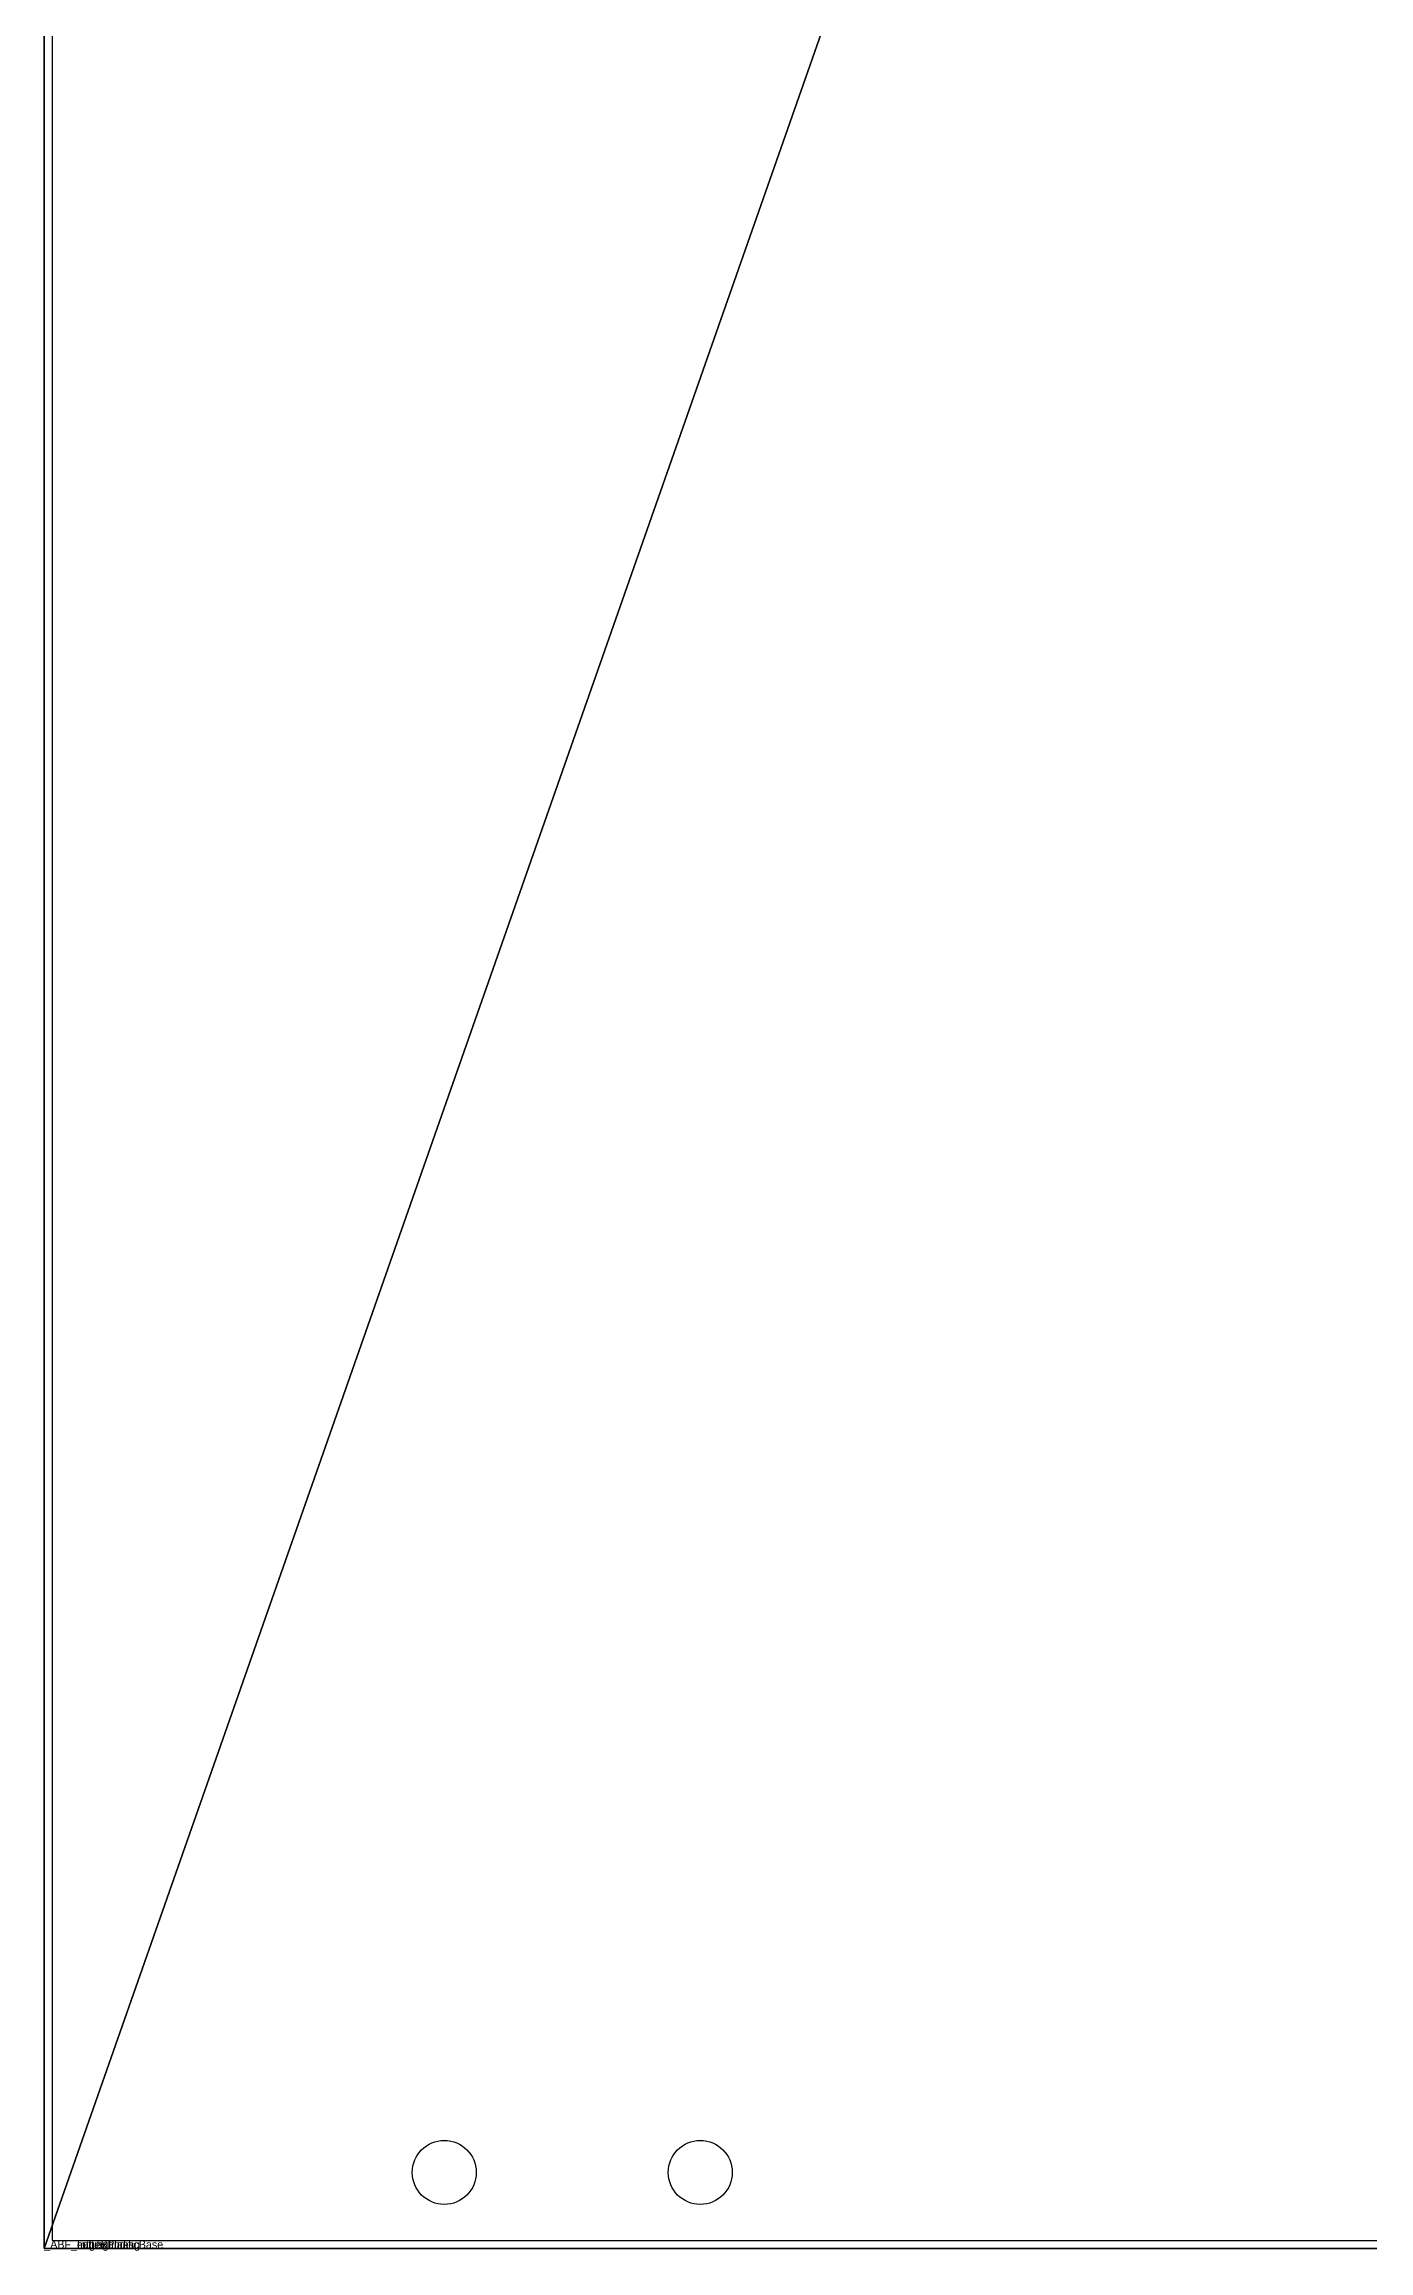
# Model space of a CAD drawing. Header units: millimetres. Extents: x -3498 to 36, y -676 to 1664.
# Drawn here: x -767.5 to -601.9, y -0.3 to 275.5 of the extents above; entities that cross this region are included whole.
import ezdxf

# ---------------------------------------------------------------- set-up
doc = ezdxf.new("R2010")
doc.units = ezdxf.units.MM
doc.header["$LTSCALE"] = 25.4
doc.layers.get('0').update_dxf_attribs({"true_color": 0xffffff})
for name, color, linetype, true_color in [('ABF_cuttingLines', 134, 'Continuous', 0x009987), ('ABF_edgeBanding', 252, 'Continuous', 0x777799), ('ABF_Label', 36, 'Continuous', 0x664400), ('DEPTH12-$38878', 34, 'Continuous', 0xaa4400), ('DEPTH13', 32, 'Continuous', 0xcc6600), ('DEPTH13_5-$89199', 172, 'Continuous', 0x0000cc)]:
    doc.layers.add(name, color=color, linetype=linetype, true_color=true_color)

# ---------------------------------------------------------------- blocks, each defined once
blk = doc.blocks.new('Group31#1')
at = {"layer": 'DEPTH12-$38878', "color": 0}
blk.add_circle((0, -9), 4, dxfattribs=at)
at = {"layer": 'DEPTH13', "color": 0}
blk.add_circle((32, -9), 4, dxfattribs=at)
blk = doc.blocks.new('Group35#1')
at = {"layer": 'DEPTH12-$38878', "color": 0}
blk.add_circle((0, -9), 4, dxfattribs=at)
at = {"layer": 'DEPTH13', "color": 0}
blk.add_circle((-32, -9), 4, dxfattribs=at)
blk = doc.blocks.new('Group47#1')
blk = doc.blocks.new('Group51#1')
blk = doc.blocks.new('Group83#1')
blk = doc.blocks.new('Group87#1')
blk = doc.blocks.new('Group91#1')
blk = doc.blocks.new('Group95#1')
blk = doc.blocks.new('Group99#1')
at = {"layer": 'DEPTH12-$38878', "color": 0}
blk.add_circle((-9, 0), 4, dxfattribs=at)
at = {"layer": 'DEPTH13_5-$89199', "color": 0}
blk.add_circle((-9, 32), 5, dxfattribs=at)
blk = doc.blocks.new('Group205#1')
blk = doc.blocks.new('Group215#1')
at = {"layer": 'ABF_cuttingLines', "color": 0}
blk.add_polyline3d([(399, 1, 0), (399, 1139, 0), (1, 1139, 0), (1, 1, 0), (399, 1, 0)], close=True, dxfattribs=at)
blk = doc.blocks.new('Group216#1')
blk = doc.blocks.new('___#7')
at = {"color": 0}
for p, q in [((0, 1140), (0, 0)), ((0, 1140, 18), (0, 0, 18)), ((0, 1140), (0, 0)), ((0, 1140, 18), (0, 0, 18)), ((0, 0), (400, 0)), ((0, 0, 18), (400, 0, 18)), ((0, 0), (400, 0)), ((0, 0, 18), (400, 0, 18)), ((0, 0), (0, 0, 18)), ((0, 0), (0, 0, 18))]:
    blk.add_line(p, q, dxfattribs=at)
ref = blk.add_blockref('Group47#1', (50, 1121.5, 18), dxfattribs=at)
ref.add_attrib('Skp_GroupInstanceName', '_ABF_minifixPlasticBase', (0, 0), dxfattribs={"height": 1})
ref = blk.add_blockref('Group51#1', (350, 1121.5, 18), dxfattribs=at)
ref.add_attrib('Skp_GroupInstanceName', '_ABF_minifixPlasticBase', (0, 0), dxfattribs={"height": 1})
ref = blk.add_blockref('Group91#1', (399.5, 1071.5, 18), dxfattribs=at)
ref.add_attrib('Skp_GroupInstanceName', '_ABF_minifixPlasticBase', (0, 0), dxfattribs={"height": 1})
ref = blk.add_blockref('Group95#1', (399.5, 570, 18), dxfattribs=at)
ref.add_attrib('Skp_GroupInstanceName', '_ABF_minifixPlasticBase', (0, 0), dxfattribs={"height": 1})
ref = blk.add_blockref('Group83#1', (331.5, 579, 18), dxfattribs=at)
ref.add_attrib('Skp_GroupInstanceName', '_ABF_minifixPlasticBase', (0, 0), dxfattribs={"height": 1})
ref = blk.add_blockref('Group87#1', (73, 579, 18), dxfattribs=at)
ref.add_attrib('Skp_GroupInstanceName', '_ABF_minifixPlasticBase', (0, 0), dxfattribs={"height": 1})
ref = blk.add_blockref('Group99#1', (399.5, 68.5, 18), dxfattribs=at)
ref.add_attrib('Skp_GroupInstanceName', '_ABF_minifixPlasticBase', (0, 0), dxfattribs={"height": 1})
ref = blk.add_blockref('Group31#1', (50, 18.5, 18), dxfattribs=at)
ref.add_attrib('Skp_GroupInstanceName', '_ABF_minifixPlasticBase', (0, 0), dxfattribs={"height": 1})
ref = blk.add_blockref('Group35#1', (350, 18.5, 18), dxfattribs=at)
ref.add_attrib('Skp_GroupInstanceName', '_ABF_minifixPlasticBase', (0, 0), dxfattribs={"height": 1})
at = {"layer": 'ABF_cuttingLines', "color": 0}
ref = blk.add_blockref('Group215#1', (0, 0, 18), dxfattribs=at)
ref.add_attrib('Skp_GroupInstanceName', '_ABF_cuttingLines', (0, 0), dxfattribs={"layer": '0', "height": 1})
at = {"layer": 'ABF_edgeBanding', "color": 0}
ref = blk.add_blockref('Group216#1', (0, 0, 18), dxfattribs=at)
ref.add_attrib('Skp_GroupInstanceName', '_ABF_edgeBanding', (0, 0), dxfattribs={"layer": '0', "height": 1})
at = {"layer": 'ABF_Label', "color": 0}
ref = blk.add_blockref('Group205#1', (200, 570, 18), dxfattribs=dict(at, xscale=1.574803149606299, yscale=1.574803149606299, rotation=90))
ref.add_attrib('Skp_GroupInstanceName', '_ABF_Label', (0, 0), dxfattribs={"layer": '0', "height": 1})
at = {"color": 0}
mesh = blk.add_polyface(dxfattribs=at)
corners = [(400, 1140), (0, 0), (0, 1140), (400, 0)]
mesh.append_faces([[corners[k] for k in face] for face in [(0, 1, 2), (1, 0, 3)]], dxfattribs={"vtx0": -1, "color": 0})
at = {"color": 7, "true_color": 0xffffff}
mesh = blk.add_polyface(dxfattribs=at)
corners = [(0, 0, 18), (400, 1140, 18), (0, 1140, 18), (400, 0, 18)]
mesh.append_faces([[corners[k] for k in face] for face in [(0, 1, 2), (1, 0, 3)]], dxfattribs={"vtx0": -1, "color": 7})
at = {"color": 0}
mesh = blk.add_polyface(dxfattribs=at)
corners = [(0, 1140, 18), (0, 0), (0, 0, 18), (0, 1140)]
mesh.append_faces([[corners[k] for k in face] for face in [(0, 1, 2), (1, 0, 3)]], dxfattribs={"vtx0": -1, "color": 0})
mesh = blk.add_polyface(dxfattribs=at)
corners = [(400, 0, 18), (0, 0), (400, 0), (0, 0, 18)]
mesh.append_faces([[corners[k] for k in face] for face in [(0, 1, 2), (1, 0, 3)]], dxfattribs={"vtx0": -1, "color": 0})
blk = doc.blocks.new('THICKNESS_18')
at = {"color": 0}
blk.add_blockref('___#7', (-767.5, 0), dxfattribs=at)

msp = doc.modelspace()

# ---------------------------------------------------------------- block references
at = {"color": 0}
msp.add_blockref('THICKNESS_18', (0, 0), dxfattribs=at)

doc.saveas('drawing.dxf')
